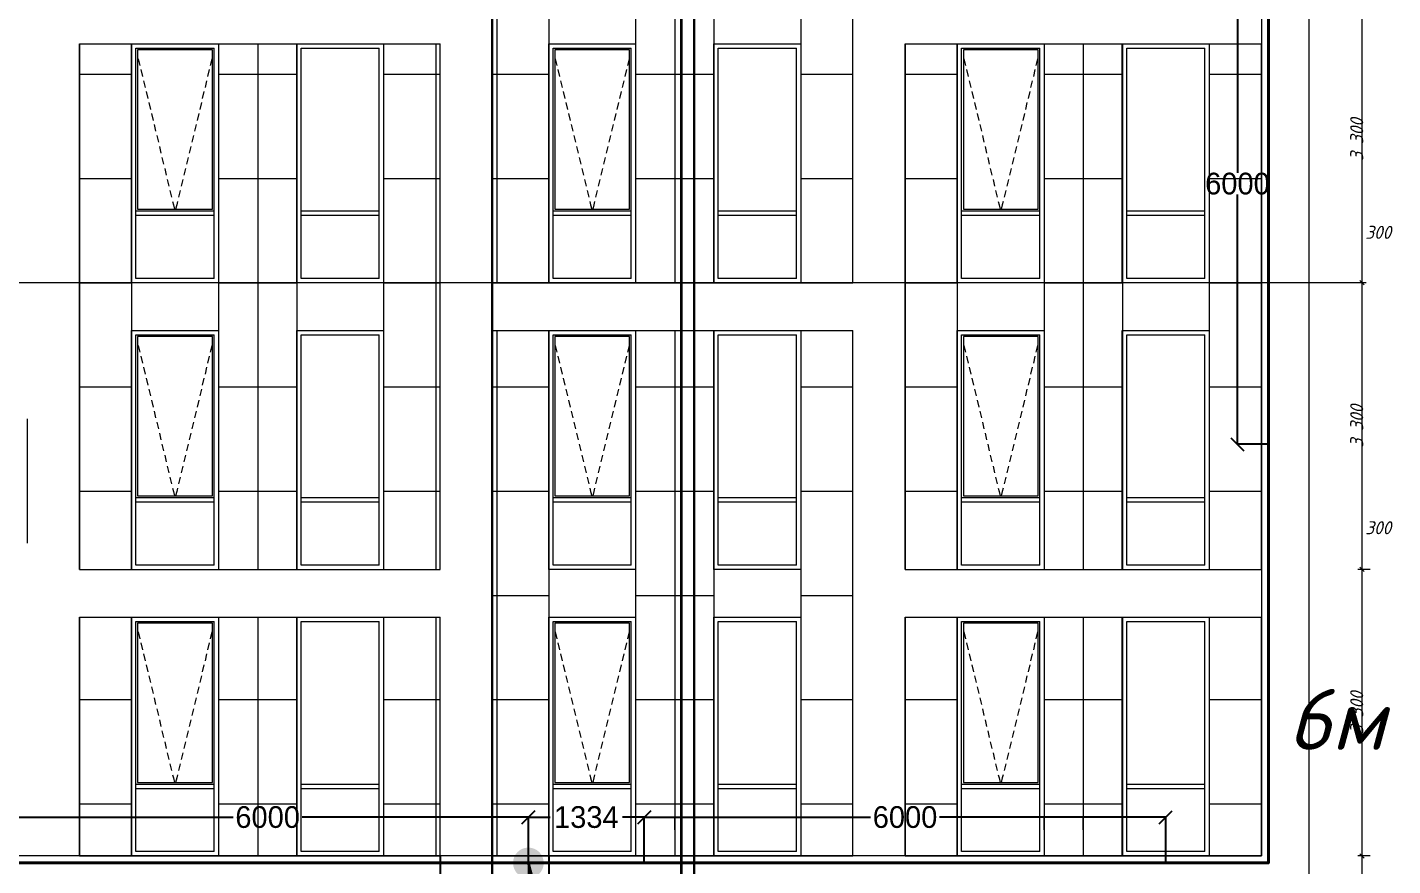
# Model space of a CAD drawing. Header units: millimetres. Extents: x 1499747 to 4230374, y -28481 to 441852.
# Drawn here: x 4084293 to 4100003, y 294829 to 304482 of the extents above; entities that cross this region are included whole.
import ezdxf
from ezdxf.xclip import XClip

# ---------------------------------------------------------------- set-up
doc = ezdxf.new("R2010")
doc.units = ezdxf.units.MM
doc.header["$MEASUREMENT"] = 0
doc.header["$XCLIPFRAME"] = 0
doc.layers.add('0_ANNOT_Dimensions', color=7, linetype='Continuous')
for name, color, linetype, lineweight in [('1 Фасад_42_Витражные окна_Ном._пера__1_Ном._пера__7', 7, 'Continuous', 18), ('1 Фасад_42_Витражные окна_Ном._пера__92_Ном._пера__233', 233, 'Continuous', 18), ('1 Фасад_42_Выступы_Ном._пера__1_Ном._пера__7', 7, 'Continuous', 18), ('1 Фасад_42_Отделка керамика_Ном._пера__1_Ном._пера__7', 7, 'Continuous', 18), ('1 Фасад_42_Размер - ГКЛ перегородки_Ном._пера__20_Ном._пера__1', 1, 'Continuous', 18), ('1 Фасад_42_Сетка кладки_Ном._пера__20_Ном._пера__1', 1, 'Continuous', 18), ('1 Фасад_42_Сетка кладки_Ном._пера__5_Ном._пера__5', 5, 'Continuous', 18), ('1 Фасад_42_Сетка кладки_Ном._пера__62_Ном._пера__253', 252, 'Continuous', 18), ('Кабель 2x4mm', 200, 'Continuous', 30), ('Кабель 2х10mm', 230, 'Continuous', 30), ('Кабель 2х6 mm', 150, 'Continuous', 30)]:
    doc.layers.add(name, color=color, linetype=linetype, lineweight=lineweight)
doc.styles.add('СГЕНЕРИР_СТИЛЬ_1', font='')
doc.styles.add('Текст', font='isocpeui.ttf')
doc.styles.get('СГЕНЕРИР_СТИЛЬ_1').set_extended_font_data('GOST Common', italic=True)
doc.dimstyles.get("Standard").update_dxf_attribs({"dimtxt": 0.18, "dimasz": 0.18, "dimexe": 0.18, "dimexo": 0.0625, "dimgap": 0.09, "dimtad": 0, "dimtih": 1, "dimtoh": 1, "dimdec": 4, "dimzin": 0, "dimdsep": 46, "dimtxsty": 'Standard', "dimcen": 0.09, "dimadec": 0, "dimazin": 0, "dimtfac": 1, "dimtdec": 4, "dimtofl": 0, "dimtmove": 0, "dimatfit": 3, "dimfxl": 1, "dimtolj": 1, "dimtzin": 0, "dimarcsym": 0})

# ---------------------------------------------------------------- blocks, each defined once
blk = doc.blocks.new('Чертеж_5_42', base_point=(1557140, 9891))
at = {"layer": '1 Фасад_42_Витражные окна_Ном._пера__1_Ном._пера__7', "color": 252, "linetype": 'Continuous', "true_color": 0x939598}
for p, q in [((1515690, 29091), (1515690, 29391)), ((1515690, 29391), (1516140, 29391)), ((1516140, 29391), (1516590, 29391)), ((1516590, 29091), (1516590, 29391)), ((1517590, 29091), (1517590, 29391)), ((1517590, 29391), (1518040, 29391)), ((1518040, 29391), (1518490, 29391)), ((1518490, 29091), (1518490, 29391)), ((1520490, 29091), (1520490, 29391)), ((1520490, 29391), (1520940, 29391)), ((1520940, 29391), (1521390, 29391)), ((1521390, 29091), (1521390, 29391)), ((1522390, 29091), (1522390, 29391)), ((1522390, 29391), (1522840, 29391)), ((1522840, 29391), (1523290, 29391)), ((1523290, 29091), (1523290, 29391)), ((1525191, 29091), (1525191, 29391)), ((1525191, 29391), (1525641, 29391)), ((1525641, 29391), (1526091, 29391)), ((1526091, 29091), (1526091, 29391)), ((1527090, 29091), (1527090, 29391)), ((1527090, 29391), (1527540, 29391)), ((1527540, 29391), (1527990, 29391)), ((1527990, 29091), (1527990, 29391)), ((1515710, 29371), (1515710, 27536)), ((1516570, 29371), (1515710, 29371)), ((1516570, 27536), (1516570, 29371)), ((1520510, 29371), (1520510, 27536)), ((1521370, 29371), (1520510, 29371)), ((1521370, 27536), (1521370, 29371)), ((1525211, 29371), (1525211, 27536)), ((1526071, 29371), (1525211, 29371)), ((1526071, 27536), (1526071, 29371)), ((1515690, 27691), (1515690, 29091)), ((1516590, 27691), (1516590, 29091)), ((1517590, 27691), (1517590, 29091)), ((1518490, 27691), (1518490, 29091)), ((1520490, 27691), (1520490, 29091)), ((1521390, 27691), (1521390, 29091)), ((1522390, 27691), (1522390, 29091)), ((1523290, 27691), (1523290, 29091)), ((1525191, 27691), (1525191, 29091)), ((1526091, 27691), (1526091, 29091)), ((1527090, 27691), (1527090, 29091)), ((1527990, 27691), (1527990, 29091)), ((1515690, 27516), (1515690, 27691)), ((1516590, 27516), (1516590, 27691)), ((1517590, 27516), (1517590, 27691)), ((1518490, 27516), (1518490, 27691)), ((1520490, 27516), (1520490, 27691)), ((1521390, 27516), (1521390, 27691)), ((1522390, 27516), (1522390, 27691)), ((1523290, 27516), (1523290, 27691)), ((1525191, 27516), (1525191, 27691)), ((1526091, 27516), (1526091, 27691)), ((1527090, 27516), (1527090, 27691)), ((1527990, 27516), (1527990, 27691)), ((1515690, 27491), (1515690, 27516)), ((1516140, 27516), (1515690, 27516)), ((1515710, 27536), (1516570, 27536)), ((1516590, 27516), (1516140, 27516)), ((1516590, 27491), (1516590, 27516)), ((1517590, 27491), (1517590, 27516)), ((1518040, 27516), (1517590, 27516)), ((1518490, 27516), (1518040, 27516)), ((1518490, 27491), (1518490, 27516)), ((1520490, 27491), (1520490, 27516)), ((1520940, 27516), (1520490, 27516)), ((1520510, 27536), (1521370, 27536)), ((1521390, 27516), (1520940, 27516)), ((1521390, 27491), (1521390, 27516)), ((1522390, 27491), (1522390, 27516)), ((1522840, 27516), (1522390, 27516)), ((1523290, 27516), (1522840, 27516)), ((1523290, 27491), (1523290, 27516)), ((1525191, 27491), (1525191, 27516)), ((1525641, 27516), (1525191, 27516)), ((1525211, 27536), (1526071, 27536)), ((1526091, 27516), (1525641, 27516)), ((1526091, 27491), (1526091, 27516)), ((1527090, 27491), (1527090, 27516)), ((1527540, 27516), (1527090, 27516)), ((1527990, 27516), (1527540, 27516)), ((1527990, 27491), (1527990, 27516)), ((1515690, 27466), (1515690, 27491)), ((1515690, 26741), (1515690, 27466)), ((1516140, 27466), (1515690, 27466)), ((1516590, 27466), (1516140, 27466)), ((1516590, 27466), (1516590, 27491)), ((1516590, 26741), (1516590, 27466)), ((1517590, 27466), (1517590, 27491)), ((1517590, 26741), (1517590, 27466)), ((1518040, 27466), (1517590, 27466)), ((1518490, 27466), (1518040, 27466)), ((1518490, 27466), (1518490, 27491)), ((1518490, 26741), (1518490, 27466)), ((1520490, 27466), (1520490, 27491)), ((1520490, 26741), (1520490, 27466)), ((1520940, 27466), (1520490, 27466)), ((1521390, 27466), (1520940, 27466)), ((1521390, 27466), (1521390, 27491)), ((1521390, 26741), (1521390, 27466)), ((1522390, 27466), (1522390, 27491)), ((1522390, 26741), (1522390, 27466)), ((1522840, 27466), (1522390, 27466)), ((1523290, 27466), (1522840, 27466)), ((1523290, 27466), (1523290, 27491)), ((1523290, 26741), (1523290, 27466)), ((1525191, 27466), (1525191, 27491)), ((1525191, 26741), (1525191, 27466)), ((1525641, 27466), (1525191, 27466)), ((1526091, 27466), (1525641, 27466)), ((1526091, 27466), (1526091, 27491)), ((1526091, 26741), (1526091, 27466)), ((1527090, 27466), (1527090, 27491)), ((1527090, 26741), (1527090, 27466)), ((1527540, 27466), (1527090, 27466)), ((1527990, 27466), (1527540, 27466)), ((1527990, 27466), (1527990, 27491)), ((1527990, 26741), (1527990, 27466)), ((1516140, 26741), (1515690, 26741)), ((1516590, 26741), (1516140, 26741)), ((1518040, 26741), (1517590, 26741)), ((1518490, 26741), (1518040, 26741)), ((1520940, 26741), (1520490, 26741)), ((1521390, 26741), (1520940, 26741)), ((1522840, 26741), (1522390, 26741)), ((1523290, 26741), (1522840, 26741)), ((1525641, 26741), (1525191, 26741)), ((1526091, 26741), (1525641, 26741)), ((1527540, 26741), (1527090, 26741)), ((1527990, 26741), (1527540, 26741)), ((1515690, 25791), (1515690, 26091)), ((1515690, 26091), (1516140, 26091)), ((1516140, 26091), (1516590, 26091)), ((1516590, 25791), (1516590, 26091)), ((1517590, 25791), (1517590, 26091)), ((1517590, 26091), (1518040, 26091)), ((1518040, 26091), (1518490, 26091)), ((1518490, 25791), (1518490, 26091)), ((1520490, 25791), (1520490, 26091)), ((1520490, 26091), (1520940, 26091)), ((1520940, 26091), (1521390, 26091)), ((1521390, 25791), (1521390, 26091)), ((1522390, 25791), (1522390, 26091)), ((1522390, 26091), (1522840, 26091)), ((1522840, 26091), (1523290, 26091)), ((1523290, 25791), (1523290, 26091)), ((1525191, 25791), (1525191, 26091)), ((1525191, 26091), (1525641, 26091)), ((1525641, 26091), (1526091, 26091)), ((1526091, 25791), (1526091, 26091)), ((1527090, 25791), (1527090, 26091)), ((1527090, 26091), (1527540, 26091)), ((1527540, 26091), (1527990, 26091)), ((1527990, 25791), (1527990, 26091)), ((1515710, 26071), (1515710, 24236)), ((1516570, 26071), (1515710, 26071)), ((1516570, 24236), (1516570, 26071)), ((1520510, 26071), (1520510, 24236)), ((1521370, 26071), (1520510, 26071)), ((1521370, 24236), (1521370, 26071)), ((1525211, 26071), (1525211, 24236)), ((1526071, 26071), (1525211, 26071)), ((1526071, 24236), (1526071, 26071)), ((1515690, 24391), (1515690, 25791)), ((1516590, 24391), (1516590, 25791)), ((1517590, 24391), (1517590, 25791)), ((1518490, 24391), (1518490, 25791)), ((1520490, 24391), (1520490, 25791)), ((1521390, 24391), (1521390, 25791)), ((1522390, 24391), (1522390, 25791)), ((1523290, 24391), (1523290, 25791)), ((1525191, 24391), (1525191, 25791)), ((1526091, 24391), (1526091, 25791)), ((1527090, 24391), (1527090, 25791)), ((1527990, 24391), (1527990, 25791)), ((1515690, 24216), (1515690, 24391)), ((1516590, 24216), (1516590, 24391)), ((1517590, 24216), (1517590, 24391)), ((1518490, 24216), (1518490, 24391)), ((1520490, 24216), (1520490, 24391)), ((1521390, 24216), (1521390, 24391)), ((1522390, 24216), (1522390, 24391)), ((1523290, 24216), (1523290, 24391)), ((1525191, 24216), (1525191, 24391)), ((1526091, 24216), (1526091, 24391)), ((1527090, 24216), (1527090, 24391)), ((1527990, 24216), (1527990, 24391)), ((1515690, 24191), (1515690, 24216)), ((1516140, 24216), (1515690, 24216)), ((1515710, 24236), (1516570, 24236)), ((1516590, 24216), (1516140, 24216)), ((1516590, 24191), (1516590, 24216)), ((1517590, 24191), (1517590, 24216)), ((1518040, 24216), (1517590, 24216)), ((1518490, 24216), (1518040, 24216)), ((1518490, 24191), (1518490, 24216)), ((1520490, 24191), (1520490, 24216)), ((1520940, 24216), (1520490, 24216)), ((1520510, 24236), (1521370, 24236)), ((1521390, 24216), (1520940, 24216)), ((1521390, 24191), (1521390, 24216)), ((1522390, 24191), (1522390, 24216)), ((1522840, 24216), (1522390, 24216)), ((1523290, 24216), (1522840, 24216)), ((1523290, 24191), (1523290, 24216)), ((1525191, 24191), (1525191, 24216)), ((1525641, 24216), (1525191, 24216)), ((1525211, 24236), (1526071, 24236)), ((1526091, 24216), (1525641, 24216)), ((1526091, 24191), (1526091, 24216)), ((1527090, 24191), (1527090, 24216)), ((1527540, 24216), (1527090, 24216)), ((1527990, 24216), (1527540, 24216)), ((1527990, 24191), (1527990, 24216)), ((1515690, 24166), (1515690, 24191)), ((1515690, 23441), (1515690, 24166)), ((1516140, 24166), (1515690, 24166)), ((1516590, 24166), (1516140, 24166)), ((1516590, 24166), (1516590, 24191)), ((1516590, 23441), (1516590, 24166)), ((1517590, 24166), (1517590, 24191)), ((1517590, 23441), (1517590, 24166)), ((1518040, 24166), (1517590, 24166)), ((1518490, 24166), (1518040, 24166)), ((1518490, 24166), (1518490, 24191)), ((1518490, 23441), (1518490, 24166)), ((1520490, 24166), (1520490, 24191)), ((1520490, 23441), (1520490, 24166)), ((1520940, 24166), (1520490, 24166)), ((1521390, 24166), (1520940, 24166)), ((1521390, 24166), (1521390, 24191)), ((1521390, 23441), (1521390, 24166)), ((1522390, 24166), (1522390, 24191)), ((1522390, 23441), (1522390, 24166)), ((1522840, 24166), (1522390, 24166)), ((1523290, 24166), (1522840, 24166)), ((1523290, 24166), (1523290, 24191)), ((1523290, 23441), (1523290, 24166)), ((1525191, 24166), (1525191, 24191)), ((1525191, 23441), (1525191, 24166)), ((1525641, 24166), (1525191, 24166)), ((1526091, 24166), (1525641, 24166)), ((1526091, 24166), (1526091, 24191)), ((1526091, 23441), (1526091, 24166)), ((1527090, 24166), (1527090, 24191)), ((1527090, 23441), (1527090, 24166)), ((1527540, 24166), (1527090, 24166)), ((1527990, 24166), (1527540, 24166)), ((1527990, 24166), (1527990, 24191)), ((1527990, 23441), (1527990, 24166)), ((1516140, 23441), (1515690, 23441)), ((1516590, 23441), (1516140, 23441)), ((1518040, 23441), (1517590, 23441)), ((1518490, 23441), (1518040, 23441)), ((1520940, 23441), (1520490, 23441)), ((1521390, 23441), (1520940, 23441)), ((1522840, 23441), (1522390, 23441)), ((1523290, 23441), (1522840, 23441)), ((1525641, 23441), (1525191, 23441)), ((1526091, 23441), (1525641, 23441)), ((1527540, 23441), (1527090, 23441)), ((1527990, 23441), (1527540, 23441)), ((1515690, 22491), (1515690, 22791)), ((1515690, 22791), (1516140, 22791)), ((1516140, 22791), (1516590, 22791)), ((1516590, 22491), (1516590, 22791)), ((1517590, 22491), (1517590, 22791)), ((1517590, 22791), (1518040, 22791)), ((1518040, 22791), (1518490, 22791)), ((1518490, 22491), (1518490, 22791)), ((1520490, 22491), (1520490, 22791)), ((1520490, 22791), (1520940, 22791)), ((1520940, 22791), (1521390, 22791)), ((1521390, 22491), (1521390, 22791)), ((1522390, 22491), (1522390, 22791)), ((1522390, 22791), (1522840, 22791)), ((1522840, 22791), (1523290, 22791)), ((1523290, 22491), (1523290, 22791)), ((1525191, 22491), (1525191, 22791)), ((1525191, 22791), (1525641, 22791)), ((1525641, 22791), (1526091, 22791)), ((1526091, 22491), (1526091, 22791)), ((1527090, 22491), (1527090, 22791)), ((1527090, 22791), (1527540, 22791)), ((1527540, 22791), (1527990, 22791)), ((1527990, 22491), (1527990, 22791)), ((1515710, 22771), (1515710, 20936)), ((1516570, 22771), (1515710, 22771)), ((1516570, 20936), (1516570, 22771)), ((1520510, 22771), (1520510, 20936)), ((1521370, 22771), (1520510, 22771)), ((1521370, 20936), (1521370, 22771)), ((1525211, 22771), (1525211, 20936)), ((1526071, 22771), (1525211, 22771)), ((1526071, 20936), (1526071, 22771)), ((1515690, 21091), (1515690, 22491)), ((1516590, 21091), (1516590, 22491)), ((1517590, 21091), (1517590, 22491)), ((1518490, 21091), (1518490, 22491)), ((1520490, 21091), (1520490, 22491)), ((1521390, 21091), (1521390, 22491)), ((1522390, 21091), (1522390, 22491)), ((1523290, 21091), (1523290, 22491)), ((1525191, 21091), (1525191, 22491)), ((1526091, 21091), (1526091, 22491)), ((1527090, 21091), (1527090, 22491)), ((1527990, 21091), (1527990, 22491)), ((1515690, 20916), (1515690, 21091)), ((1516590, 20916), (1516590, 21091)), ((1517590, 20916), (1517590, 21091)), ((1518490, 20916), (1518490, 21091)), ((1520490, 20916), (1520490, 21091)), ((1521390, 20916), (1521390, 21091)), ((1522390, 20916), (1522390, 21091)), ((1523290, 20916), (1523290, 21091)), ((1525191, 20916), (1525191, 21091)), ((1526091, 20916), (1526091, 21091)), ((1527090, 20916), (1527090, 21091)), ((1527990, 20916), (1527990, 21091)), ((1515690, 20891), (1515690, 20916)), ((1516140, 20916), (1515690, 20916)), ((1515710, 20936), (1516570, 20936)), ((1516590, 20916), (1516140, 20916)), ((1516590, 20891), (1516590, 20916)), ((1517590, 20891), (1517590, 20916)), ((1518040, 20916), (1517590, 20916)), ((1518490, 20916), (1518040, 20916)), ((1518490, 20891), (1518490, 20916)), ((1520490, 20891), (1520490, 20916)), ((1520940, 20916), (1520490, 20916)), ((1520510, 20936), (1521370, 20936)), ((1521390, 20916), (1520940, 20916)), ((1521390, 20891), (1521390, 20916)), ((1522390, 20891), (1522390, 20916)), ((1522840, 20916), (1522390, 20916)), ((1523290, 20916), (1522840, 20916)), ((1523290, 20891), (1523290, 20916)), ((1525191, 20891), (1525191, 20916)), ((1525641, 20916), (1525191, 20916)), ((1525211, 20936), (1526071, 20936)), ((1526091, 20916), (1525641, 20916)), ((1526091, 20891), (1526091, 20916)), ((1527090, 20891), (1527090, 20916)), ((1527540, 20916), (1527090, 20916)), ((1527990, 20916), (1527540, 20916)), ((1527990, 20891), (1527990, 20916)), ((1515690, 20866), (1515690, 20891)), ((1515690, 20141), (1515690, 20866)), ((1516140, 20866), (1515690, 20866)), ((1516590, 20866), (1516140, 20866)), ((1516590, 20866), (1516590, 20891)), ((1516590, 20141), (1516590, 20866)), ((1517590, 20866), (1517590, 20891)), ((1517590, 20141), (1517590, 20866)), ((1518040, 20866), (1517590, 20866)), ((1518490, 20866), (1518040, 20866)), ((1518490, 20866), (1518490, 20891)), ((1518490, 20141), (1518490, 20866)), ((1520490, 20866), (1520490, 20891)), ((1520490, 20141), (1520490, 20866)), ((1520940, 20866), (1520490, 20866)), ((1521390, 20866), (1520940, 20866)), ((1521390, 20866), (1521390, 20891)), ((1521390, 20141), (1521390, 20866)), ((1522390, 20866), (1522390, 20891)), ((1522390, 20141), (1522390, 20866)), ((1522840, 20866), (1522390, 20866)), ((1523290, 20866), (1522840, 20866)), ((1523290, 20866), (1523290, 20891)), ((1523290, 20141), (1523290, 20866)), ((1525191, 20866), (1525191, 20891)), ((1525191, 20141), (1525191, 20866)), ((1525641, 20866), (1525191, 20866)), ((1526091, 20866), (1525641, 20866)), ((1526091, 20866), (1526091, 20891)), ((1526091, 20141), (1526091, 20866)), ((1527090, 20866), (1527090, 20891)), ((1527090, 20141), (1527090, 20866)), ((1527540, 20866), (1527090, 20866)), ((1527990, 20866), (1527540, 20866)), ((1527990, 20866), (1527990, 20891)), ((1527990, 20141), (1527990, 20866)), ((1516140, 20141), (1515690, 20141)), ((1516590, 20141), (1516140, 20141)), ((1518040, 20141), (1517590, 20141)), ((1518490, 20141), (1518040, 20141)), ((1520940, 20141), (1520490, 20141)), ((1521390, 20141), (1520940, 20141)), ((1522840, 20141), (1522390, 20141)), ((1523290, 20141), (1522840, 20141)), ((1525641, 20141), (1525191, 20141)), ((1526091, 20141), (1525641, 20141)), ((1527540, 20141), (1527090, 20141)), ((1527990, 20141), (1527540, 20141))]:
    blk.add_line(p, q, dxfattribs=at)
at = {"layer": '1 Фасад_42_Витражные окна_Ном._пера__92_Ном._пера__233', "color": 252, "linetype": 'Continuous', "true_color": 0x939598}
for p, q in [((1515716, 29270), (1515734, 29192)), ((1516565, 29270), (1516546, 29192)), ((1520515, 29270), (1520534, 29192)), ((1521364, 29270), (1521346, 29192)), ((1525216, 29270), (1525235, 29192)), ((1526065, 29270), (1526046, 29192)), ((1515746, 29144), (1515765, 29066)), ((1516534, 29144), (1516515, 29066)), ((1520546, 29144), (1520565, 29066)), ((1521334, 29144), (1521315, 29066)), ((1525247, 29144), (1525265, 29066)), ((1526035, 29144), (1526016, 29066)), ((1515777, 29017), (1515795, 28939)), ((1516504, 29017), (1516485, 28939)), ((1520576, 29017), (1520595, 28939)), ((1521303, 29017), (1521285, 28939)), ((1525277, 29017), (1525296, 28939)), ((1526004, 29017), (1525985, 28939)), ((1515807, 28891), (1515826, 28813)), ((1515838, 28764), (1515856, 28687)), ((1516443, 28764), (1516424, 28687)), ((1516473, 28891), (1516454, 28813)), ((1520607, 28891), (1520626, 28813)), ((1520637, 28764), (1520656, 28687)), ((1521242, 28764), (1521224, 28687)), ((1521273, 28891), (1521254, 28813)), ((1525308, 28891), (1525326, 28813)), ((1525338, 28764), (1525357, 28687)), ((1525943, 28764), (1525924, 28687)), ((1525974, 28891), (1525955, 28813)), ((1515868, 28638), (1515887, 28560)), ((1516412, 28638), (1516393, 28560)), ((1520668, 28638), (1520687, 28560)), ((1521212, 28638), (1521193, 28560)), ((1525369, 28638), (1525387, 28560)), ((1525913, 28638), (1525894, 28560)), ((1515899, 28512), (1515917, 28434)), ((1516382, 28512), (1516363, 28434)), ((1520698, 28512), (1520717, 28434)), ((1521181, 28512), (1521163, 28434)), ((1525399, 28512), (1525418, 28434)), ((1525882, 28512), (1525863, 28434)), ((1515929, 28385), (1515948, 28308)), ((1516351, 28385), (1516332, 28308)), ((1520729, 28385), (1520748, 28308)), ((1521151, 28385), (1521132, 28308)), ((1525430, 28385), (1525448, 28308)), ((1525852, 28385), (1525833, 28308)), ((1515960, 28259), (1515978, 28181)), ((1515990, 28133), (1516009, 28055)), ((1516290, 28133), (1516271, 28055)), ((1516321, 28259), (1516302, 28181)), ((1520759, 28259), (1520778, 28181)), ((1520790, 28133), (1520809, 28055)), ((1521090, 28133), (1521071, 28055)), ((1521120, 28259), (1521102, 28181)), ((1525460, 28259), (1525479, 28181)), ((1525491, 28133), (1525509, 28055)), ((1525791, 28133), (1525772, 28055)), ((1525821, 28259), (1525802, 28181)), ((1516021, 28006), (1516039, 27928)), ((1516260, 28006), (1516241, 27928)), ((1520820, 28006), (1520839, 27928)), ((1521059, 28006), (1521041, 27928)), ((1525521, 28006), (1525540, 27928)), ((1525760, 28006), (1525741, 27928)), ((1516051, 27880), (1516070, 27802)), ((1516229, 27880), (1516210, 27802)), ((1520851, 27880), (1520870, 27802)), ((1521029, 27880), (1521010, 27802)), ((1525552, 27880), (1525570, 27802)), ((1525730, 27880), (1525711, 27802)), ((1516082, 27753), (1516100, 27676)), ((1516199, 27753), (1516180, 27676)), ((1520881, 27753), (1520900, 27676)), ((1520998, 27753), (1520980, 27676)), ((1525582, 27753), (1525601, 27676)), ((1525699, 27753), (1525680, 27676)), ((1516112, 27627), (1516121, 27589)), ((1516121, 27589), (1516134, 27536)), ((1516159, 27589), (1516146, 27536)), ((1516168, 27627), (1516159, 27589)), ((1520912, 27627), (1520921, 27589)), ((1520921, 27589), (1520934, 27536)), ((1520959, 27589), (1520946, 27536)), ((1520968, 27627), (1520959, 27589)), ((1525613, 27627), (1525622, 27589)), ((1525622, 27589), (1525635, 27536)), ((1525659, 27589), (1525647, 27536)), ((1525668, 27627), (1525659, 27589)), ((1515716, 25970), (1515734, 25892)), ((1516565, 25970), (1516546, 25892)), ((1520515, 25970), (1520534, 25892)), ((1521364, 25970), (1521346, 25892)), ((1525216, 25970), (1525235, 25892)), ((1526065, 25970), (1526046, 25892)), ((1515746, 25844), (1515765, 25766)), ((1516534, 25844), (1516515, 25766)), ((1520546, 25844), (1520565, 25766)), ((1521334, 25844), (1521315, 25766)), ((1525247, 25844), (1525265, 25766)), ((1526035, 25844), (1526016, 25766)), ((1515777, 25717), (1515795, 25639)), ((1516504, 25717), (1516485, 25639)), ((1520576, 25717), (1520595, 25639)), ((1521303, 25717), (1521285, 25639)), ((1525277, 25717), (1525296, 25639)), ((1526004, 25717), (1525985, 25639)), ((1515807, 25591), (1515826, 25513)), ((1515838, 25464), (1515856, 25387)), ((1516443, 25464), (1516424, 25387)), ((1516473, 25591), (1516454, 25513)), ((1520607, 25591), (1520626, 25513)), ((1520637, 25464), (1520656, 25387)), ((1521242, 25464), (1521224, 25387)), ((1521273, 25591), (1521254, 25513)), ((1525308, 25591), (1525326, 25513)), ((1525338, 25464), (1525357, 25387)), ((1525943, 25464), (1525924, 25387)), ((1525974, 25591), (1525955, 25513)), ((1515868, 25338), (1515887, 25260)), ((1516412, 25338), (1516393, 25260)), ((1520668, 25338), (1520687, 25260)), ((1521212, 25338), (1521193, 25260)), ((1525369, 25338), (1525387, 25260)), ((1525913, 25338), (1525894, 25260)), ((1515899, 25212), (1515917, 25134)), ((1516382, 25212), (1516363, 25134)), ((1520698, 25212), (1520717, 25134)), ((1521181, 25212), (1521163, 25134)), ((1525399, 25212), (1525418, 25134)), ((1525882, 25212), (1525863, 25134)), ((1515929, 25085), (1515948, 25008)), ((1516351, 25085), (1516332, 25008)), ((1520729, 25085), (1520748, 25008)), ((1521151, 25085), (1521132, 25008)), ((1525430, 25085), (1525448, 25008)), ((1525852, 25085), (1525833, 25008)), ((1515960, 24959), (1515978, 24881)), ((1515990, 24833), (1516009, 24755)), ((1516290, 24833), (1516271, 24755)), ((1516321, 24959), (1516302, 24881)), ((1520759, 24959), (1520778, 24881)), ((1520790, 24833), (1520809, 24755)), ((1521090, 24833), (1521071, 24755)), ((1521120, 24959), (1521102, 24881)), ((1525460, 24959), (1525479, 24881)), ((1525491, 24833), (1525509, 24755)), ((1525791, 24833), (1525772, 24755)), ((1525821, 24959), (1525802, 24881)), ((1516021, 24706), (1516039, 24628)), ((1516260, 24706), (1516241, 24628)), ((1520820, 24706), (1520839, 24628)), ((1521059, 24706), (1521041, 24628)), ((1525521, 24706), (1525540, 24628)), ((1525760, 24706), (1525741, 24628)), ((1516051, 24580), (1516070, 24502)), ((1516229, 24580), (1516210, 24502)), ((1520851, 24580), (1520870, 24502)), ((1521029, 24580), (1521010, 24502)), ((1525552, 24580), (1525570, 24502)), ((1525730, 24580), (1525711, 24502)), ((1516082, 24453), (1516100, 24376)), ((1516199, 24453), (1516180, 24376)), ((1520881, 24453), (1520900, 24376)), ((1520998, 24453), (1520980, 24376)), ((1525582, 24453), (1525601, 24376)), ((1525699, 24453), (1525680, 24376)), ((1516112, 24327), (1516121, 24289)), ((1516121, 24289), (1516134, 24236)), ((1516159, 24289), (1516146, 24236)), ((1516168, 24327), (1516159, 24289)), ((1520912, 24327), (1520921, 24289)), ((1520921, 24289), (1520934, 24236)), ((1520959, 24289), (1520946, 24236)), ((1520968, 24327), (1520959, 24289)), ((1525613, 24327), (1525622, 24289)), ((1525622, 24289), (1525635, 24236)), ((1525659, 24289), (1525647, 24236)), ((1525668, 24327), (1525659, 24289)), ((1515716, 22670), (1515734, 22592)), ((1516565, 22670), (1516546, 22592)), ((1520515, 22670), (1520534, 22592)), ((1521364, 22670), (1521346, 22592)), ((1525216, 22670), (1525235, 22592)), ((1526065, 22670), (1526046, 22592)), ((1515746, 22544), (1515765, 22466)), ((1516534, 22544), (1516515, 22466)), ((1520546, 22544), (1520565, 22466)), ((1521334, 22544), (1521315, 22466)), ((1525247, 22544), (1525265, 22466)), ((1526035, 22544), (1526016, 22466)), ((1515777, 22417), (1515795, 22339)), ((1516504, 22417), (1516485, 22339)), ((1520576, 22417), (1520595, 22339)), ((1521303, 22417), (1521285, 22339)), ((1525277, 22417), (1525296, 22339)), ((1526004, 22417), (1525985, 22339)), ((1515807, 22291), (1515826, 22213)), ((1515838, 22164), (1515856, 22087)), ((1516443, 22164), (1516424, 22087)), ((1516473, 22291), (1516454, 22213)), ((1520607, 22291), (1520626, 22213)), ((1520637, 22164), (1520656, 22087)), ((1521242, 22164), (1521224, 22087)), ((1521273, 22291), (1521254, 22213)), ((1525308, 22291), (1525326, 22213)), ((1525338, 22164), (1525357, 22087)), ((1525943, 22164), (1525924, 22087)), ((1525974, 22291), (1525955, 22213)), ((1515868, 22038), (1515887, 21960)), ((1516412, 22038), (1516393, 21960)), ((1520668, 22038), (1520687, 21960)), ((1521212, 22038), (1521193, 21960)), ((1525369, 22038), (1525387, 21960)), ((1525913, 22038), (1525894, 21960)), ((1515899, 21912), (1515917, 21834)), ((1516382, 21912), (1516363, 21834)), ((1520698, 21912), (1520717, 21834)), ((1521181, 21912), (1521163, 21834)), ((1525399, 21912), (1525418, 21834)), ((1525882, 21912), (1525863, 21834)), ((1515929, 21785), (1515948, 21708)), ((1516351, 21785), (1516332, 21708)), ((1520729, 21785), (1520748, 21708)), ((1521151, 21785), (1521132, 21708)), ((1525430, 21785), (1525448, 21708)), ((1525852, 21785), (1525833, 21708)), ((1515960, 21659), (1515978, 21581)), ((1515990, 21533), (1516009, 21455)), ((1516290, 21533), (1516271, 21455)), ((1516321, 21659), (1516302, 21581)), ((1520759, 21659), (1520778, 21581)), ((1520790, 21533), (1520809, 21455)), ((1521090, 21533), (1521071, 21455)), ((1521120, 21659), (1521102, 21581)), ((1525460, 21659), (1525479, 21581)), ((1525491, 21533), (1525509, 21455)), ((1525791, 21533), (1525772, 21455)), ((1525821, 21659), (1525802, 21581)), ((1516021, 21406), (1516039, 21328)), ((1516260, 21406), (1516241, 21328)), ((1520820, 21406), (1520839, 21328)), ((1521059, 21406), (1521041, 21328)), ((1525521, 21406), (1525540, 21328)), ((1525760, 21406), (1525741, 21328)), ((1516051, 21280), (1516070, 21202)), ((1516229, 21280), (1516210, 21202)), ((1520851, 21280), (1520870, 21202)), ((1521029, 21280), (1521010, 21202)), ((1525552, 21280), (1525570, 21202)), ((1525730, 21280), (1525711, 21202)), ((1516082, 21153), (1516100, 21076)), ((1516199, 21153), (1516180, 21076)), ((1520881, 21153), (1520900, 21076)), ((1520998, 21153), (1520980, 21076)), ((1525582, 21153), (1525601, 21076)), ((1525699, 21153), (1525680, 21076)), ((1516112, 21027), (1516121, 20989)), ((1516121, 20989), (1516134, 20936)), ((1516159, 20989), (1516146, 20936)), ((1516168, 21027), (1516159, 20989)), ((1520912, 21027), (1520921, 20989)), ((1520921, 20989), (1520934, 20936)), ((1520959, 20989), (1520946, 20936)), ((1520968, 21027), (1520959, 20989)), ((1525613, 21027), (1525622, 20989)), ((1525622, 20989), (1525635, 20936)), ((1525659, 20989), (1525647, 20936)), ((1525668, 21027), (1525659, 20989))]:
    blk.add_line(p, q, dxfattribs=at)
at = {"layer": '1 Фасад_42_Выступы_Ном._пера__1_Ном._пера__7', "color": 252, "linetype": 'Continuous', "true_color": 0x939598}
for p, q in [((1529190, 19541), (1529190, 46491)), ((1519790, 26691), (1519790, 32741)), ((1523940, 26691), (1523940, 32741)), ((1515041, 23391), (1515041, 29441)), ((1515041, 29441), (1519190, 29441)), ((1519190, 23391), (1519190, 29441)), ((1524540, 23391), (1524540, 29441)), ((1524540, 29441), (1528640, 29441)), ((1528640, 23391), (1528640, 29441)), ((1519790, 26691), (1523940, 26691)), ((1519790, 20091), (1519790, 26141)), ((1519790, 26141), (1523940, 26141)), ((1523940, 20091), (1523940, 26141)), ((1515041, 23391), (1519190, 23391)), ((1524540, 23391), (1528640, 23391)), ((1515041, 20091), (1515041, 22841)), ((1515041, 22841), (1519190, 22841)), ((1519190, 20091), (1519190, 22841)), ((1524540, 20091), (1524540, 22841)), ((1524540, 22841), (1528640, 22841)), ((1528640, 20091), (1528640, 22841)), ((1515041, 20091), (1519190, 20091)), ((1519790, 20091), (1523940, 20091)), ((1524540, 20091), (1528640, 20091))]:
    blk.add_line(p, q, dxfattribs=at)
at = {"layer": '1 Фасад_42_Отделка керамика_Ном._пера__1_Ном._пера__7', "color": 252, "linetype": 'Continuous', "true_color": 0x939598}
for p, q in [((1515640, 26691), (1515640, 29441)), ((1516640, 29441), (1516640, 26691)), ((1517540, 26691), (1517540, 29441)), ((1518540, 29441), (1518540, 26691)), ((1520440, 26691), (1520440, 29441)), ((1520440, 29441), (1521440, 29441)), ((1521440, 29441), (1521440, 26691)), ((1522340, 26691), (1522340, 29441)), ((1522340, 29441), (1523340, 29441)), ((1523340, 29441), (1523340, 26691)), ((1525141, 26691), (1525141, 29441)), ((1527040, 26691), (1527040, 29441)), ((1528040, 29441), (1528040, 26691)), ((1516640, 26691), (1515640, 26691)), ((1518540, 26691), (1517540, 26691)), ((1526141, 26691), (1525141, 26691)), ((1528040, 26691), (1527040, 26691)), ((1515640, 23391), (1515640, 26141)), ((1515640, 26141), (1516640, 26141)), ((1516640, 26141), (1516640, 23391)), ((1517540, 23391), (1517540, 26141)), ((1517540, 26141), (1518540, 26141)), ((1518540, 26141), (1518540, 23391)), ((1520440, 23391), (1520440, 26141)), ((1521440, 26141), (1521440, 23391)), ((1522340, 23391), (1522340, 26141)), ((1523340, 26141), (1523340, 23391)), ((1525141, 23391), (1525141, 26141)), ((1525141, 26141), (1526141, 26141)), ((1527040, 23391), (1527040, 26141)), ((1527040, 26141), (1528040, 26141)), ((1528040, 26141), (1528040, 23391)), ((1521440, 23391), (1520440, 23391)), ((1523340, 23391), (1522340, 23391)), ((1515640, 20091), (1515640, 22841)), ((1516640, 22841), (1516640, 20091)), ((1517540, 20091), (1517540, 22841)), ((1518540, 22841), (1518540, 20091)), ((1520440, 20091), (1520440, 22841)), ((1520440, 22841), (1521440, 22841)), ((1521440, 22841), (1521440, 20091)), ((1522340, 20091), (1522340, 22841)), ((1522340, 22841), (1523340, 22841)), ((1523340, 22841), (1523340, 20091)), ((1525141, 20091), (1525141, 22841)), ((1527040, 20091), (1527040, 22841)), ((1528040, 22841), (1528040, 20091))]:
    blk.add_line(p, q, dxfattribs=at)
at = {"layer": '1 Фасад_42_Размер - ГКЛ перегородки_Ном._пера__20_Ном._пера__1', "color": 252, "linetype": 'Continuous', "true_color": 0x939598}
for p, q in [((1521891, 20391), (1521891, 20536)), ((1521891, 20391), (1521891, 20536)), ((1526141, 20391), (1526141, 20549)), ((1526590, 20391), (1526590, 20549)), ((1526590, 20391), (1526590, 20549)), ((1527040, 20391), (1527040, 20549))]:
    blk.add_line(p, q, dxfattribs=at)
at = {"layer": '1 Фасад_42_Сетка кладки_Ном._пера__20_Ном._пера__1', "color": 252, "linetype": 'Continuous', "true_color": 0x939598}
for p, q in [((1515640, 25031), (1515640, 25841)), ((1514441, 23691), (1514441, 25124)), ((1514441, 23691), (1514441, 25124)), ((1515041, 23691), (1515041, 25124)), ((1515041, 23691), (1515041, 25124))]:
    blk.add_line(p, q, dxfattribs=at)
at = {"layer": '1 Фасад_42_Сетка кладки_Ном._пера__5_Ном._пера__5', "color": 252, "linetype": 'Continuous', "true_color": 0x939598}
for p, q in [((1529798, 26691), (1529798, 29991)), ((1529773, 26716), (1529823, 26666)), ((1529773, 26716), (1529823, 26666)), ((1529845, 26691), (1498778, 26691)), ((1529845, 26691), (1498778, 26691)), ((1529798, 23391), (1529798, 26691)), ((1529773, 23416), (1529823, 23366)), ((1529773, 23416), (1529823, 23366)), ((1529890, 23391), (1529751, 23391)), ((1529890, 23391), (1529751, 23391)), ((1529798, 20091), (1529798, 23391)), ((1529823, 20066), (1529773, 20116)), ((1529773, 20116), (1529823, 20066)), ((1529773, 20116), (1529823, 20066)), ((1529798, 20091), (1529798, 20129)), ((1529890, 20091), (1529751, 20091)), ((1529890, 20091), (1529751, 20091)), ((1529890, 20091), (1529751, 20091)), ((1529798, 15141), (1529798, 20091)), ((1529798, 15141), (1529798, 20091))]:
    blk.add_line(p, q, dxfattribs=at)
at = {"layer": '1 Фасад_42_Сетка кладки_Ном._пера__62_Ном._пера__253', "color": 252, "linetype": 'Continuous', "true_color": 0x939598}
for p, q in [((1519841, 32741), (1519841, 26691)), ((1521440, 32741), (1521440, 26691)), ((1521891, 32741), (1521891, 26691)), ((1523340, 32741), (1523340, 26691)), ((1520441, 29991), (1520441, 29441)), ((1522341, 29991), (1522341, 29441)), ((1515041, 29441), (1515041, 23391)), ((1515641, 29441), (1515641, 26691)), ((1516640, 29441), (1516640, 23391)), ((1517091, 29441), (1517091, 23391)), ((1517541, 29441), (1517541, 26691)), ((1518540, 29441), (1518540, 26691)), ((1519141, 29441), (1519141, 23391)), ((1520441, 29441), (1520441, 26691)), ((1522341, 29441), (1522341, 26691)), ((1524541, 29441), (1524541, 23391)), ((1525141, 29441), (1525141, 26691)), ((1526141, 29441), (1526141, 26691)), ((1526590, 29441), (1526590, 23391)), ((1527041, 29441), (1527041, 26691)), ((1528040, 29441), (1528040, 26691)), ((1515041, 29091), (1515640, 29091)), ((1516640, 29091), (1517540, 29091)), ((1518540, 29091), (1519190, 29091)), ((1519790, 29091), (1520440, 29091)), ((1521440, 29091), (1522340, 29091)), ((1523340, 29091), (1523940, 29091)), ((1524540, 29091), (1525141, 29091)), ((1526141, 29091), (1527040, 29091)), ((1528040, 29091), (1528040, 29091)), ((1528040, 29091), (1528640, 29091)), ((1515041, 27891), (1515640, 27891)), ((1516640, 27891), (1517540, 27891)), ((1518540, 27891), (1519190, 27891)), ((1519790, 27891), (1520440, 27891)), ((1521440, 27891), (1522340, 27891)), ((1523340, 27891), (1523940, 27891)), ((1524540, 27891), (1525141, 27891)), ((1526141, 27891), (1527040, 27891)), ((1528040, 27891), (1528040, 27891)), ((1528040, 27891), (1528640, 27891)), ((1515041, 26691), (1515640, 26691)), ((1515641, 26691), (1515641, 26141)), ((1516640, 26691), (1517540, 26691)), ((1517541, 26691), (1517541, 26141)), ((1518540, 26691), (1518540, 26141)), ((1518540, 26691), (1519190, 26691)), ((1524540, 26691), (1525141, 26691)), ((1525141, 26691), (1525141, 26141)), ((1526141, 26691), (1526141, 26141)), ((1526141, 26691), (1527040, 26691)), ((1527041, 26691), (1527041, 26141)), ((1528040, 26691), (1528040, 26141)), ((1528040, 26691), (1528640, 26691)), ((1515641, 26141), (1515641, 23391)), ((1517541, 26141), (1517541, 23391)), ((1518540, 26141), (1518540, 23391)), ((1519841, 26141), (1519841, 20091)), ((1520441, 26141), (1520441, 23391)), ((1521440, 26141), (1521440, 20091)), ((1521891, 26141), (1521891, 20091)), ((1522341, 26141), (1522341, 23391)), ((1523340, 26141), (1523340, 20091)), ((1525141, 26141), (1525141, 23391)), ((1526141, 26141), (1526141, 23391)), ((1527041, 26141), (1527041, 23391)), ((1528040, 26141), (1528040, 23391)), ((1515041, 25491), (1515640, 25491)), ((1516640, 25491), (1517540, 25491)), ((1518540, 25491), (1519190, 25491)), ((1519790, 25491), (1520440, 25491)), ((1521440, 25491), (1522340, 25491)), ((1523340, 25491), (1523940, 25491)), ((1524540, 25491), (1525141, 25491)), ((1526141, 25491), (1527040, 25491)), ((1528040, 25491), (1528040, 25491)), ((1528040, 25491), (1528640, 25491)), ((1515041, 24291), (1515640, 24291)), ((1516640, 24291), (1517540, 24291)), ((1518540, 24291), (1519190, 24291)), ((1519790, 24291), (1520440, 24291)), ((1521440, 24291), (1522340, 24291)), ((1523340, 24291), (1523940, 24291)), ((1524540, 24291), (1525141, 24291)), ((1526141, 24291), (1527040, 24291)), ((1528040, 24291), (1528040, 24291)), ((1528040, 24291), (1528640, 24291)), ((1520441, 23391), (1520441, 22841)), ((1522341, 23391), (1522341, 22841)), ((1519790, 23091), (1520440, 23091)), ((1521440, 23091), (1522340, 23091)), ((1523340, 23091), (1523940, 23091)), ((1515041, 22841), (1515041, 20091)), ((1515641, 22841), (1515641, 20091)), ((1516640, 22841), (1516640, 20091)), ((1517091, 22841), (1517091, 20091)), ((1517541, 22841), (1517541, 20091)), ((1518540, 22841), (1518540, 20091)), ((1519141, 22841), (1519141, 20091)), ((1520441, 22841), (1520441, 20091)), ((1522341, 22841), (1522341, 20091)), ((1524541, 22841), (1524541, 20091)), ((1525141, 22841), (1525141, 20091)), ((1526141, 22841), (1526141, 20091)), ((1526590, 22841), (1526590, 20091)), ((1527041, 22841), (1527041, 20092)), ((1528040, 22841), (1528040, 20092)), ((1515041, 21891), (1515640, 21891)), ((1516640, 21891), (1517540, 21891)), ((1518540, 21891), (1519190, 21891)), ((1519790, 21891), (1520440, 21891)), ((1521440, 21891), (1522340, 21891)), ((1523340, 21891), (1523940, 21891)), ((1524540, 21891), (1525141, 21891)), ((1526141, 21891), (1527040, 21891)), ((1528040, 21891), (1528040, 21891)), ((1528040, 21891), (1528640, 21891)), ((1515041, 20691), (1515640, 20691)), ((1516640, 20691), (1517540, 20691)), ((1518540, 20691), (1519190, 20691)), ((1519790, 20691), (1520440, 20691)), ((1521440, 20691), (1522340, 20691)), ((1523340, 20691), (1523940, 20691)), ((1524540, 20691), (1525141, 20691)), ((1526141, 20691), (1527040, 20691)), ((1528040, 20691), (1528040, 20691)), ((1528040, 20691), (1528640, 20691))]:
    blk.add_line(p, q, dxfattribs=at)
at = {"layer": '1 Фасад_42_Сетка кладки_Ном._пера__20_Ном._пера__1', "color": 252, "linetype": 'Continuous', "true_color": 0x939598, "char_height": 150, "attachment_point": 7, "style": 'СГЕНЕРИР_СТИЛЬ_1'}
for insert in [(1529836, 27196), (1529836, 23795)]:
    blk.add_mtext('\\A1;{\\pql;\\fGOST Common|b0|i1|c204|p0;\\W1.000000;300}', dxfattribs=dict(at, insert=insert))
at = {"layer": '1 Фасад_42_Сетка кладки_Ном._пера__5_Ном._пера__5', "color": 252, "linetype": 'Continuous', "true_color": 0x939598, "char_height": 150, "attachment_point": 7, "rotation": 90, "style": 'СГЕНЕРИР_СТИЛЬ_1'}
for insert in [(1529812, 28096), (1529812, 24796), (1529812, 21496)]:
    blk.add_mtext('\\A1;{\\pql;\\fGOST Common|b0|i1|c204|p0;\\W1.000000;3\xa0300}', dxfattribs=dict(at, insert=insert))
blk = doc.blocks.new('_Oblique')
at = {"color": 0, "linetype": 'ByBlock', "lineweight": -2}
blk.add_line((-0.5, -0.5), (0.5, 0.5), dxfattribs=at)
blk = doc.blocks.new('*D764')
at = {"layer": '0_ANNOT_Dimensions', "color": 0, "lineweight": -2, "transparency": 16777216}
for p, q in [((4098572, 305681), (4098216, 305681)), ((4098217, 305681), (4098217, 302806)), ((4098217, 299681), (4098217, 302556)), ((4098572, 299681), (4098216, 299681))]:
    blk.add_line(p, q, dxfattribs=at)
at = {"layer": 'Defpoints', "color": 0, "lineweight": 30, "transparency": 16777216}
for p in [(4098572, 305681), (4098217, 299681), (4098572, 299681)]:
    blk.add_point(p, dxfattribs=at)
at = {"layer": '0_ANNOT_Dimensions', "color": 0, "lineweight": -2, "transparency": 16777216, "xscale": 150, "yscale": 150, "zscale": 150}
for p, rotation in [((4098217, 305681), 90), ((4098217, 299681), 270)]:
    blk.add_blockref('_Oblique', p, dxfattribs=dict(at, rotation=rotation))
at = {"layer": '0_ANNOT_Dimensions', "color": 0, "lineweight": 25, "transparency": 16777216, "insert": (4098217, 302681), "char_height": 250, "attachment_point": 5}
blk.add_mtext('\\A1;6000', dxfattribs=at)
blk = doc.blocks.new('*D765')
at = {"layer": '0_ANNOT_Dimensions', "color": 0, "lineweight": -2, "transparency": 16777216}
for p, q in [((4091392, 294861), (4091392, 295388)), ((4091392, 295388), (4093996, 295388)), ((4097392, 295388), (4094788, 295388)), ((4097392, 294861), (4097392, 295388))]:
    blk.add_line(p, q, dxfattribs=at)
at = {"layer": 'Defpoints', "color": 0, "lineweight": 30, "transparency": 16777216}
for p in [(4097392, 295388), (4091392, 294861), (4097392, 294861)]:
    blk.add_point(p, dxfattribs=at)
at = {"layer": '0_ANNOT_Dimensions', "color": 0, "lineweight": -2, "transparency": 16777216, "xscale": 150, "yscale": 150, "zscale": 150, "rotation": 180}
blk.add_blockref('_Oblique', (4091392, 295388), dxfattribs=at)
at = {"layer": '0_ANNOT_Dimensions', "color": 0, "lineweight": -2, "transparency": 16777216, "xscale": 150, "yscale": 150, "zscale": 150}
blk.add_blockref('_Oblique', (4097392, 295388), dxfattribs=at)
at = {"layer": '0_ANNOT_Dimensions', "color": 0, "lineweight": 25, "transparency": 16777216, "insert": (4094392, 295388), "char_height": 250, "attachment_point": 5}
blk.add_mtext('\\A1;6000', dxfattribs=at)
blk = doc.blocks.new('*D766')
at = {"layer": '0_ANNOT_Dimensions', "color": 0, "lineweight": -2, "transparency": 16777216}
for p, q in [((4090058, 294861), (4090058, 295388)), ((4090058, 295388), (4090308, 295388)), ((4091392, 295388), (4091142, 295388)), ((4091392, 294861), (4091392, 295388))]:
    blk.add_line(p, q, dxfattribs=at)
at = {"layer": 'Defpoints', "color": 0, "lineweight": 30, "transparency": 16777216}
for p in [(4091392, 295388), (4090058, 294861), (4091392, 294861)]:
    blk.add_point(p, dxfattribs=at)
at = {"layer": '0_ANNOT_Dimensions', "color": 0, "lineweight": -2, "transparency": 16777216, "xscale": 150, "yscale": 150, "zscale": 150, "rotation": 180}
blk.add_blockref('_Oblique', (4090058, 295388), dxfattribs=at)
at = {"layer": '0_ANNOT_Dimensions', "color": 0, "lineweight": -2, "transparency": 16777216, "xscale": 150, "yscale": 150, "zscale": 150}
blk.add_blockref('_Oblique', (4091392, 295388), dxfattribs=at)
at = {"layer": '0_ANNOT_Dimensions', "color": 0, "lineweight": 25, "transparency": 16777216, "insert": (4090725, 295388), "char_height": 250, "attachment_point": 5}
blk.add_mtext('\\A1;1334', dxfattribs=at)
blk = doc.blocks.new('*D767')
at = {"layer": '0_ANNOT_Dimensions', "color": 0, "lineweight": -2, "transparency": 16777216}
for p, q in [((4084058, 294861), (4084058, 295388)), ((4084058, 295388), (4086662, 295388)), ((4090058, 295388), (4087454, 295388)), ((4090058, 294861), (4090058, 295388))]:
    blk.add_line(p, q, dxfattribs=at)
at = {"layer": 'Defpoints', "color": 0, "lineweight": 30, "transparency": 16777216}
for p in [(4090058, 295388), (4084058, 294861), (4090058, 294861)]:
    blk.add_point(p, dxfattribs=at)
at = {"layer": '0_ANNOT_Dimensions', "color": 0, "lineweight": -2, "transparency": 16777216, "xscale": 150, "yscale": 150, "zscale": 150, "rotation": 180}
blk.add_blockref('_Oblique', (4084058, 295388), dxfattribs=at)
at = {"layer": '0_ANNOT_Dimensions', "color": 0, "lineweight": -2, "transparency": 16777216, "xscale": 150, "yscale": 150, "zscale": 150}
blk.add_blockref('_Oblique', (4090058, 295388), dxfattribs=at)
at = {"layer": '0_ANNOT_Dimensions', "color": 0, "lineweight": 25, "transparency": 16777216, "insert": (4087058, 295388), "char_height": 250, "attachment_point": 5}
blk.add_mtext('\\A1;6000', dxfattribs=at)
blk = doc.blocks.new('*D900')
at = {"layer": '0_ANNOT_Dimensions', "color": 0, "lineweight": -2, "transparency": 16777216}
for p, q in [((4090293, 294941), (4090293, 294029)), ((4090058, 294861), (4090058, 294029)), ((4090058, 294029), (4090293, 294029)), ((4090293, 294029), (4090443, 294029))]:
    blk.add_line(p, q, dxfattribs=at)
at = {"layer": 'Defpoints', "color": 0, "lineweight": 30, "transparency": 16777216}
for p in [(4090293, 294941), (4090058, 294861), (4090293, 294029)]:
    blk.add_point(p, dxfattribs=at)
at = {"layer": '0_ANNOT_Dimensions', "color": 0, "lineweight": -2, "transparency": 16777216, "xscale": 150, "yscale": 150, "zscale": 150, "rotation": 180}
blk.add_blockref('_Oblique', (4090058, 294029), dxfattribs=at)
at = {"layer": '0_ANNOT_Dimensions', "color": 0, "lineweight": -2, "transparency": 16777216, "xscale": 150, "yscale": 150, "zscale": 150}
blk.add_blockref('_Oblique', (4090293, 294029), dxfattribs=at)
at = {"layer": '0_ANNOT_Dimensions', "color": 0, "lineweight": 25, "transparency": 16777216, "insert": (4090776, 294029), "char_height": 250, "attachment_point": 5}
blk.add_mtext('\\A1;235', dxfattribs=at)
blk = doc.blocks.new('*D901')
at = {"layer": '0_ANNOT_Dimensions', "color": 0, "lineweight": -2, "transparency": 16777216}
for p, q in [((4089042, 294941), (4089042, 294028)), ((4090058, 294861), (4090058, 294028)), ((4089042, 294029), (4089196, 294029)), ((4090058, 294029), (4089904, 294029))]:
    blk.add_line(p, q, dxfattribs=at)
at = {"layer": 'Defpoints', "color": 0, "lineweight": 30, "transparency": 16777216}
for p in [(4089042, 294941), (4090058, 294861), (4090058, 294029)]:
    blk.add_point(p, dxfattribs=at)
at = {"layer": '0_ANNOT_Dimensions', "color": 0, "lineweight": -2, "transparency": 16777216, "xscale": 150, "yscale": 150, "zscale": 150, "rotation": 180}
blk.add_blockref('_Oblique', (4089042, 294029), dxfattribs=at)
at = {"layer": '0_ANNOT_Dimensions', "color": 0, "lineweight": -2, "transparency": 16777216, "xscale": 150, "yscale": 150, "zscale": 150}
blk.add_blockref('_Oblique', (4090058, 294029), dxfattribs=at)
at = {"layer": '0_ANNOT_Dimensions', "color": 0, "lineweight": 25, "transparency": 16777216, "insert": (4089550, 294029), "char_height": 250, "attachment_point": 5}
blk.add_mtext('\\A1;1016', dxfattribs=at)

msp = doc.modelspace()

# ---------------------------------------------------------------- block references
at = {"layer": 'Кабель 2х6 mm', "lineweight": 35}
ref = msp.add_blockref('Чертеж_5_42', (4126992.37118, 284741.18999), dxfattribs=at)
XClip(ref).set_block_clipping_path([(1496000, -1299.0576434789), (1580000, 60181.6414690267)])

# ---------------------------------------------------------------- next in the draw order: hatches: boundary and pattern name
at = {"layer": 'Кабель 2x4mm', "lineweight": 30, "true_color": 0xcd2027}
h = msp.add_hatch(color=242, dxfattribs=at)
h.dxf.hatch_style = 1
edge = h.paths.add_edge_path()
edge.add_arc((4090058.14315, 294861.18999), 176.78843, 0, 360)

# ---------------------------------------------------------------- next in the draw order: linework, layer by layer
at = {"layer": 'Кабель 2x4mm', "color": 30, "lineweight": 30, "true_color": 0xf26722}
msp.add_lwpolyline([(4091966.01556, 330191.11168), (4091966.01556, 289456.29438), (4126992.37118, 289456.29438), (4126992.37118, 285000.87663)], dxfattribs=at)
at = {"layer": 'Кабель 2х10mm', "lineweight": 35}
msp.add_lwpolyline([(4091814.72363, 330191.11168), (4091814.72363, 294684.36264), (4090106.94151, 294684.36264), (4090058.14315, 294861.18999)], dxfattribs=at)
at = {"layer": 'Кабель 2х6 mm', "color": 18, "lineweight": 30, "true_color": 0x000000}
msp.add_lwpolyline([(4089641.85093, 276127.2329), (4089641.85093, 334833.82986)], dxfattribs=at)
at = {"layer": 'Кабель 2х6 mm', "color": 18, "lineweight": 20, "true_color": 0x000000}
msp.add_lwpolyline([(4075342.36916, 320791.18999), (4098492.37117, 320791.18999), (4098492.37117, 294941.18999), (4075342.36916, 294941.18999)], close=True, dxfattribs=at)
at = {"layer": 'Кабель 2х6 mm', "color": 116, "lineweight": 40, "true_color": 0x136734}
for points in [[(4098572.37117, 305680.60108), (4098572.37117, 299680.60108)], [(4091391.74315, 294861.18999), (4097391.74315, 294861.18999)]]:
    msp.add_lwpolyline(points, dxfattribs=at)
at = {"layer": 'Кабель 2х6 mm', "color": 9, "lineweight": 40, "true_color": 0xafd9aa}
for points in [[(4097391.74315, 294861.18999), (4098572.37117, 294861.18999), (4098572.37117, 299680.56193)], [(4091391.74315, 294861.18999), (4090058.14315, 294861.18999)]]:
    msp.add_lwpolyline(points, dxfattribs=at)
at = {"layer": 'Кабель 2х6 mm', "color": 244, "lineweight": 40, "true_color": 0x991b1e}
msp.add_lwpolyline([(4084058.14315, 294861.18999), (4090058.14315, 294861.18999)], dxfattribs=at)

# ---------------------------------------------------------------- next in the draw order: texts
at = {"color": 18, "lineweight": 50, "true_color": 0x000000, "insert": (4098790.22414, 296864.52824), "char_height": 700, "width": 12874.2351114, "attachment_point": 1, "style": 'Текст'}
msp.add_mtext('6м', dxfattribs=at)

# ---------------------------------------------------------------- next in the draw order: dimensions: what is measured, and where the dimension line sits
at = {"layer": '0_ANNOT_Dimensions', "lineweight": 25}
dim = msp.add_linear_dim(base=(4098216.5594, 299680.64024), p1=(4098572.37117, 305680.67939), p2=(4098572.37117, 299680.64024), angle=90, dimstyle='Standard', override={"dimtxt": 250, "dimasz": 150, "dimdec": 0, "dimblk1": 'Oblique', "dimblk2": 'Oblique', "dimsah": 1}, dxfattribs=at)
dim.commit()
dim.dimension.update_dxf_attribs({"geometry": '*D764', "text_midpoint": (4098216.5594, 302680.65982)})
for base, p1, p2, picture, middle in [((4090058.14315, 295387.76116), (4084058.14315, 294861.18999), (4090058.14315, 294861.18999), '*D767', (4087058.14315, 295387.76116)), ((4091391.74315, 295387.76116), (4090058.14315, 294861.18999), (4091391.74315, 294861.18999), '*D766', (4090724.94315, 295387.76116)), ((4097391.74315, 295387.76116), (4091391.74315, 294861.18999), (4097391.74315, 294861.18999), '*D765', (4094391.74315, 295387.76116)), ((4090058.14315, 294028.57567), (4089041.85085, 294941.18999), (4090058.14315, 294861.18999), '*D901', (4089549.997, 294028.57567)), ((4090292.97788, 294028.75567), (4090058.14315, 294861.18999), (4090292.97788, 294941.18999), '*D900', (4090776.40122, 294028.75567))]:
    dim = msp.add_linear_dim(base=base, p1=p1, p2=p2, dimstyle='Standard', override={"dimtxt": 250, "dimasz": 150, "dimdec": 0, "dimblk1": 'Oblique', "dimblk2": 'Oblique', "dimsah": 1}, dxfattribs=at)
    dim.commit()
    dim.dimension.update_dxf_attribs({"geometry": picture, "text_midpoint": middle})

doc.saveas('drawing.dxf')
